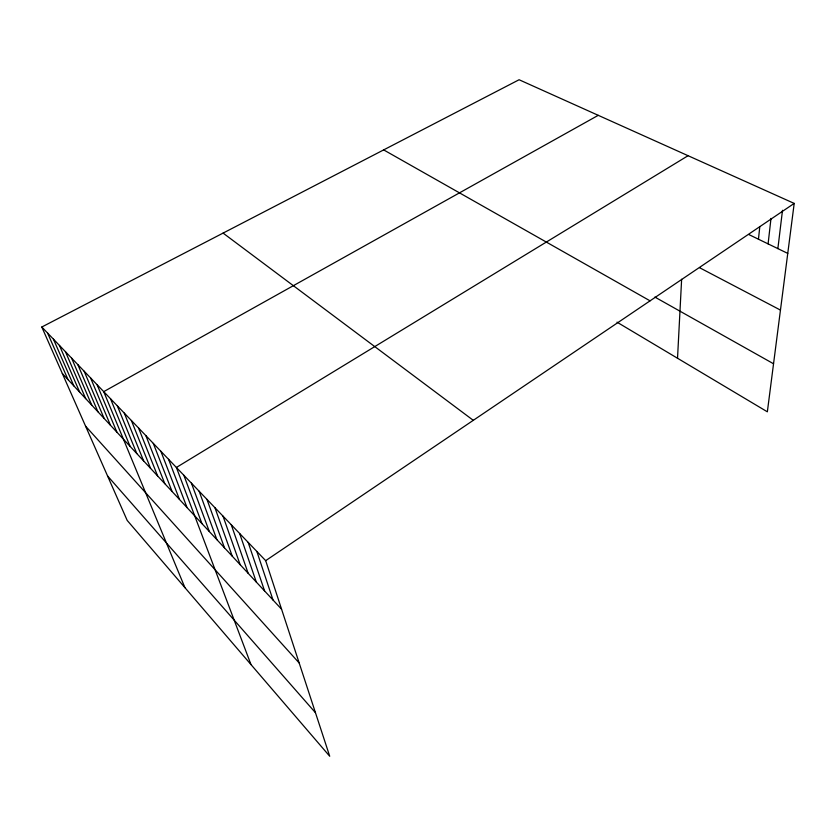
<?xml version="1.0" encoding="UTF-8"?>
<svg xmlns="http://www.w3.org/2000/svg" width="836" height="836" viewBox="0 0 836 836"><rect width="100%" height="100%" fill="white"/><g stroke="black" fill="none" stroke-linecap="round" stroke-linejoin="round"><path stroke-width="1.25" d="M677.526 358.247L681.633 279.266M758.461 239.211L759.809 226.525M768.096 243.882L770.991 218.415M777.867 248.616L782.506 210.285M41.8 327.012L265.681 560.663L329.718 756.256L127.187 520.41L41.8 327.012L519.093 79.744L794.2 203.409L767.354 411.814L616.999 322.163M265.681 560.663L794.2 203.409M688.07 155.705L176.386 467.47L250.978 664.557M598.252 115.326L103.727 391.645L184.934 587.666M748.941 234.602L787.763 253.402M699.523 267.677L780.458 310.083M654.87 297.073L773.54 363.764M383.672 149.905L650.063 300.845M223.087 233.098L473.291 420.33M62.334 373.514L281.575 609.214M85.575 426.151L299.183 662.99M107.541 475.924L315.465 712.711M47.579 333.041L68.05 379.659M53.441 339.165L73.84 385.898M59.398 345.383L79.723 392.22M65.438 351.684L85.7 398.636M71.582 358.09L91.751 405.146M77.811 364.6L97.906 411.751M84.143 371.205L104.145 418.46M90.57 377.914L110.477 425.273M97.101 384.727L116.904 432.181M110.467 398.678L130.061 446.33M117.322 405.836L136.791 453.561M124.282 413.099L143.635 460.918M131.356 420.477L150.574 468.379M138.546 427.99L157.628 475.966M145.861 435.619L164.807 483.678M153.301 443.383L172.091 491.505M160.867 451.273L179.489 499.468M168.559 459.309L187.024 507.556M183.836 475.256L201.957 523.618M191.413 483.156L209.345 531.571M199.125 491.202L216.869 539.648M206.952 499.374L224.497 547.852M214.915 507.682L232.262 556.201M223.013 516.136L240.141 564.676M231.258 524.736L248.156 573.287M239.639 533.483L256.307 582.044M248.167 542.386L264.594 590.958M256.851 551.447L273.017 600.008"/></g></svg>
